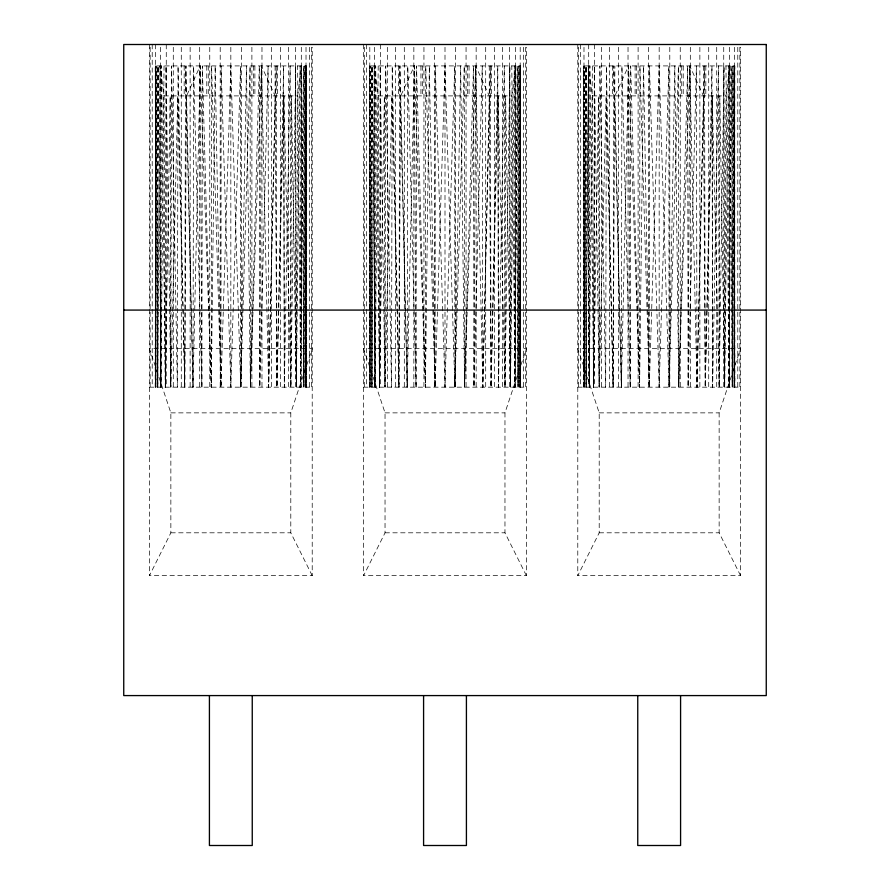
<?xml version="1.0" encoding="UTF-8"?>
<svg xmlns="http://www.w3.org/2000/svg" width="890" height="890" viewBox="0 0 890 890"><rect width="100%" height="100%" fill="white"/><g stroke="black" fill="none" stroke-linecap="round" stroke-linejoin="round"><path stroke-width="0.67" stroke-dasharray="4.45 3.34" d="M155.183 387.172L155.583 65.916L155.828 387.172L157.196 65.916L157.764 387.172L160.033 65.916L164.038 95.898L165.317 387.172L170.201 95.898L170.813 387.172L177.766 95.898L184.775 387.172L186.555 65.916M369.361 387.172L369.751 65.916L370.006 387.172L371.375 65.916L371.931 387.172L374.201 65.916L378.205 95.898L379.496 387.172L384.369 95.898L384.992 387.172L391.934 95.898L398.954 387.172L400.734 65.916M583.529 387.172L583.929 65.916L584.174 387.172L585.542 65.916L586.11 387.172L588.379 65.916L592.384 95.898L593.663 387.172L598.536 95.898L599.159 387.172L606.112 95.898L613.121 387.172L614.901 65.916M306.449 65.916L305.826 387.172L305.57 65.916L303.891 387.172L303.445 65.916L300.709 387.172L300.13 65.916L296.337 387.172L297.616 95.898L301.621 65.916L303.891 387.172L304.458 65.916L305.826 387.172L306.071 65.916L306.472 387.172L306.449 65.916L155.216 65.916L155.828 387.172L156.095 65.916L157.764 387.172L158.209 65.916L160.945 387.172L161.524 65.916L165.317 387.172L165.996 65.916L170.813 387.172L171.525 65.916L177.344 387.172L178.044 65.916L184.775 387.172L185.443 65.916L193.008 387.172L193.586 65.916L201.885 387.172L202.341 65.916L211.253 387.172L215.18 65.916L220.954 387.172L230.833 65.916L240.701 387.172L250.09 65.916L250.402 387.172L261.449 65.916L275.099 95.898L276.879 387.172L283.888 95.898L290.841 387.172L295.669 65.916L296.337 387.172L291.464 95.898L290.841 387.172L290.129 65.916L284.322 387.172L283.61 65.916L276.879 387.172L276.223 65.916L268.647 387.172L261.449 65.916L259.78 387.172L268.079 65.916L268.647 387.172L275.099 95.898L275.099 65.916M301.621 65.916L300.709 387.172L297.616 65.916M520.617 65.916L519.994 387.172L519.738 65.916L518.069 387.172L517.624 65.916L514.887 387.172L514.298 65.916L510.504 387.172L511.795 95.898L515.799 65.916L518.069 387.172L518.625 65.916L519.994 387.172L520.25 65.916L520.639 387.172L520.617 65.916L369.383 65.916L370.006 387.172L370.262 65.916L371.931 387.172L372.376 65.916L375.113 387.172L375.702 65.916L379.496 387.172L380.164 65.916L384.992 387.172L385.704 65.916L391.511 387.172L392.223 65.916L398.954 387.172L399.61 65.916L407.175 387.172L407.753 65.916L416.053 387.172L416.509 65.916L425.42 387.172L429.347 65.916L435.121 387.172L445 65.916L454.879 387.172L464.257 65.916L464.58 387.172L475.627 65.916L489.266 95.898L491.046 387.172L498.066 95.898L505.008 387.172L509.837 65.916L510.504 387.172L505.631 95.898L505.008 387.172L504.296 65.916L498.489 387.172L497.777 65.916L491.046 387.172L490.39 65.916L482.825 387.172L475.627 65.916L473.947 387.172L482.247 65.916L482.825 387.172L489.266 95.898L489.266 65.916M515.799 65.916L514.887 387.172L511.795 65.916M734.784 65.916L734.172 387.172L733.905 65.916L732.236 387.172L731.791 65.916L729.055 387.172L728.476 65.916L724.683 387.172L725.962 95.898L729.967 65.916L732.236 387.172L732.804 65.916L734.172 387.172L734.417 65.916L734.817 387.172L734.784 65.916L583.551 65.916L584.174 387.172L584.43 65.916L586.11 387.172L586.555 65.916L589.291 387.172L589.87 65.916L593.663 387.172L594.331 65.916L599.159 387.172L599.871 65.916L605.678 387.172L606.39 65.916L613.121 387.172L613.777 65.916L621.354 387.172L621.921 65.916L630.22 387.172L630.687 65.916L639.598 387.172L643.526 65.916L649.299 387.172L659.167 65.916L669.046 387.172L678.425 65.916L678.747 387.172L689.794 65.916L703.445 95.898L705.225 387.172L712.234 95.898L719.187 387.172L724.004 65.916L724.683 387.172L719.799 95.898L719.187 387.172L718.475 65.916L712.656 387.172L711.956 65.916L705.225 387.172L704.557 65.916L696.992 387.172L689.794 65.916L688.115 387.172L696.414 65.916L696.992 387.172L703.445 95.898L703.445 65.916M729.967 65.916L729.055 387.172L725.962 65.916M164.038 65.916L160.945 387.172L160.033 65.916M378.205 65.916L375.113 387.172L374.201 65.916M592.384 65.916L589.291 387.172L588.379 65.916M201.885 387.172L200.206 65.916L193.008 387.172L186.555 95.898L200.206 65.916L211.253 387.172L211.575 65.916L220.954 387.172L221.12 65.916L230.833 387.172L240.534 65.916L240.701 387.172L246.474 65.916L250.402 387.172L259.313 65.916L259.78 387.172M416.053 387.172L414.373 65.916L407.175 387.172L400.734 95.898L414.373 65.916L425.42 387.172L425.743 65.916L435.121 387.172L435.288 65.916L445 387.172L454.712 65.916L454.879 387.172L460.653 65.916L464.58 387.172L473.491 65.916L473.947 387.172M630.22 387.172L628.551 65.916L621.354 387.172L614.901 95.898L628.551 65.916L639.598 387.172L639.91 65.916L649.299 387.172L649.466 65.916L659.167 387.172L668.88 65.916L669.046 387.172L674.82 65.916L678.747 387.172L687.659 65.916L688.115 387.172M312.212 575.641L290.796 532.81L290.796 412.871L312.212 348.624L149.442 348.624L170.858 412.871L170.858 532.81L149.442 575.641L312.212 575.641L312.212 47.27M526.391 575.641L504.964 532.81L504.964 412.871L526.391 348.624L363.609 348.624L385.036 412.871L385.036 532.81L363.609 575.641L526.391 575.641L526.391 47.27M740.558 575.641L719.142 532.81L719.142 412.871L740.558 348.624L577.788 348.624L599.204 412.871L599.204 532.81L577.788 575.641L740.558 575.641L740.558 47.27M164.038 95.898L297.616 95.898M378.205 95.898L511.795 95.898M592.384 95.898L725.962 95.898M149.442 387.172L312.212 387.172M363.609 387.172L526.391 387.172M577.788 387.172L740.558 387.172M170.858 412.871L290.796 412.871M385.036 412.871L504.964 412.871M599.204 412.871L719.142 412.871M170.858 532.81L290.796 532.81M385.036 532.81L504.964 532.81M599.204 532.81L719.142 532.81M712.234 95.898L712.656 387.172M498.066 95.898L498.489 387.172M283.888 95.898L284.322 387.172M739.857 47.27L739.857 387.172M737.788 47.27L737.788 387.172M734.361 47.27L734.361 387.172M729.655 47.27L729.655 387.172M723.737 47.27L723.737 387.172M716.717 47.27L716.717 387.172M708.718 47.27L708.718 387.172M705.826 65.916L705.826 95.898M699.863 47.27L699.863 387.172M690.317 47.27L690.317 387.172M683.22 65.916L683.22 95.898M681.729 65.916L681.729 95.898M680.238 47.27L680.238 387.172M669.792 47.27L669.792 387.172M659.167 47.27L659.167 387.172M648.543 47.27L648.543 387.172M638.108 47.27L638.108 387.172M636.606 65.916L636.606 95.898M635.115 65.916L635.115 95.898M628.029 47.27L628.029 387.172M618.483 47.27L618.483 387.172M612.52 65.916L612.52 95.898M609.628 47.27L609.628 387.172M601.618 47.27L601.618 387.172M594.609 44.5L594.609 387.172M588.691 44.5L588.691 387.172M583.985 47.27L583.985 387.172M580.558 44.5L580.558 387.172M578.478 47.27L578.478 387.172M577.788 44.5L577.788 575.641M525.69 47.27L525.69 387.172M523.609 47.27L523.609 387.172M520.194 47.27L520.194 387.172M515.477 47.27L515.477 387.172M509.57 47.27L509.57 387.172M502.55 47.27L502.55 387.172M494.54 47.27L494.54 387.172M491.658 65.916L491.658 95.898M485.695 47.27L485.695 387.172M476.15 47.27L476.15 387.172M469.052 65.916L469.052 95.898M467.561 65.916L467.561 95.898M466.06 47.27L466.06 387.172M455.624 47.27L455.624 387.172M445 47.27L445 387.172M434.376 47.27L434.376 387.172M423.94 47.27L423.94 387.172M422.439 65.916L422.439 95.898M420.948 65.916L420.948 95.898M413.85 47.27L413.85 387.172M404.305 47.27L404.305 387.172M398.342 65.916L398.342 95.898M395.46 47.27L395.46 387.172M387.45 47.27L387.45 387.172M380.43 44.5L380.43 387.172M374.523 47.27L374.523 387.172M369.806 47.27L369.806 387.172M366.391 44.5L366.391 387.172M364.31 47.27L364.31 387.172M363.609 44.5L363.609 575.641M311.522 47.27L311.522 387.172M309.442 47.27L309.442 387.172M306.015 47.27L306.015 387.172M301.309 47.27L301.309 387.172M295.391 47.27L295.391 387.172M288.371 47.27L288.371 387.172M280.372 47.27L280.372 387.172M277.48 65.916L277.48 95.898M271.517 47.27L271.517 387.172M261.971 47.27L261.971 387.172M254.885 65.916L254.885 95.898M253.394 65.916L253.394 95.898M251.892 47.27L251.892 387.172M241.457 47.27L241.457 387.172M230.833 47.27L230.833 387.172M220.208 47.27L220.208 387.172M209.762 47.27L209.762 387.172M208.271 65.916L208.271 95.898M206.78 65.916L206.78 95.898M199.683 47.27L199.683 387.172M190.137 47.27L190.137 387.172M184.174 65.916L184.174 95.898M181.282 47.27L181.282 387.172M173.283 47.27L173.283 387.172M166.263 44.5L166.263 387.172M160.345 47.27L160.345 387.172M155.639 44.5L155.639 387.172M152.212 44.5L152.212 387.172M150.143 47.27L150.143 387.172M149.442 44.5L149.442 575.641"/><path stroke-width="1.33" d="M123.743 310.076L766.257 310.076M680.583 695.58L680.583 845.5L637.752 845.5L637.752 695.58M466.416 695.58L466.416 845.5L423.584 845.5L423.584 695.58M252.248 695.58L252.248 845.5L209.417 845.5L209.417 695.58M766.257 44.5L123.743 44.5L123.743 695.58L766.257 695.58L766.257 44.5"/></g></svg>
